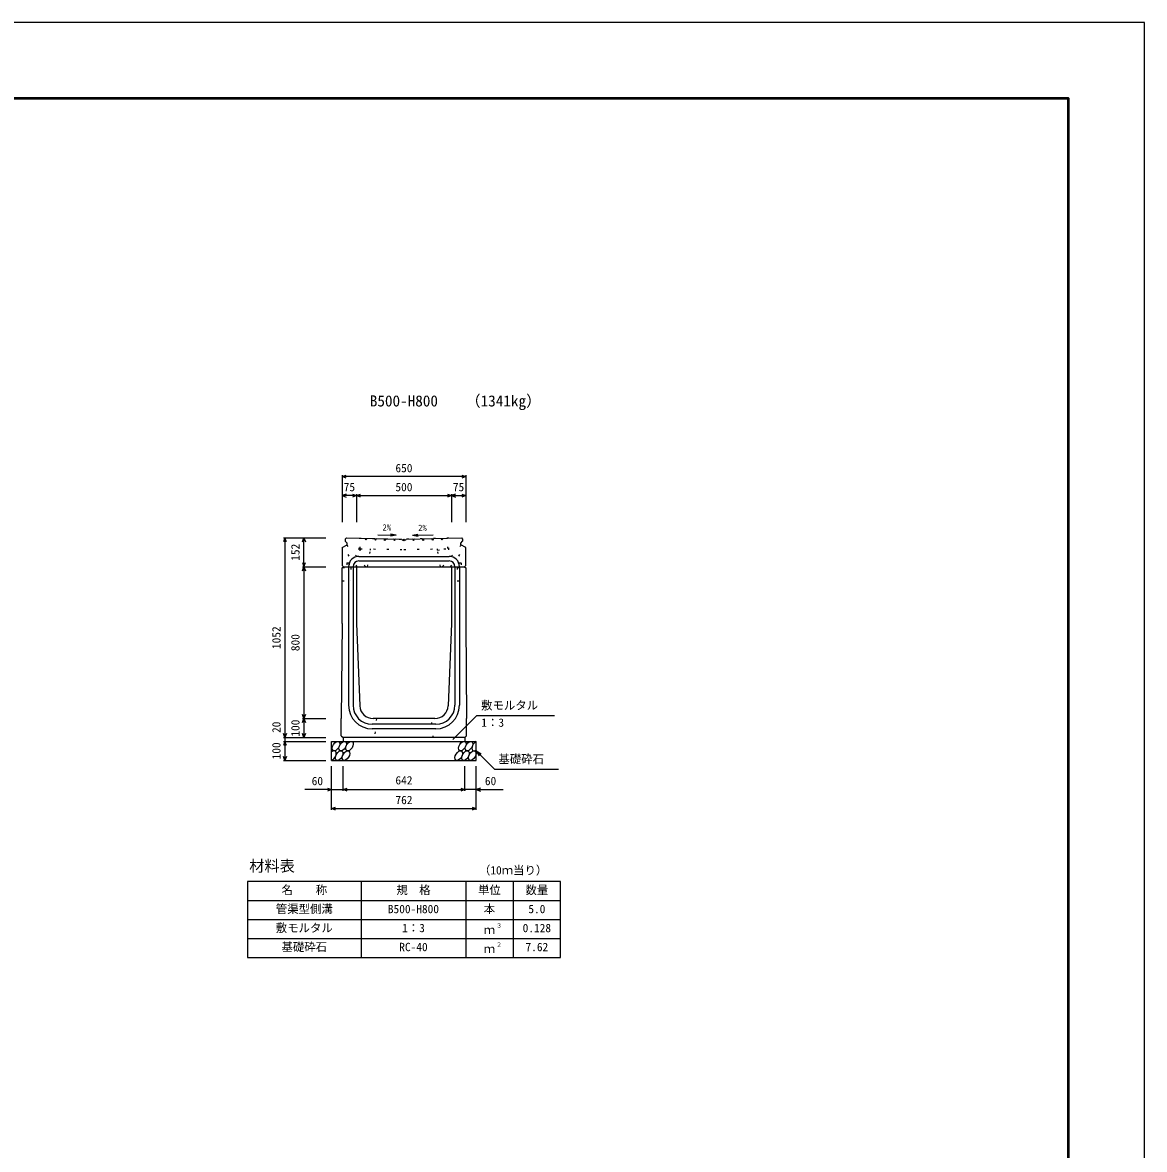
# Model space of a CAD drawing. Units: millimetres, scale not verified. Extents: x -12600 to 12600, y -5940 to 5940.
# Drawn here: x 6691 to 12600, y 5 to 5940 of the extents above; entities that cross this region are included whole.
import ezdxf
from ezdxf.enums import TextEntityAlignment as Align

# ---------------------------------------------------------------- set-up
doc = ezdxf.new("R2010")
doc.units = ezdxf.units.MM
doc.header["$LTSCALE"] = 40
doc.linetypes.add('DOTTED', pattern=[1.75, 0.25, -1.5])
for name, color, linetype, lineweight in [('0-0_DIM', 7, 'Continuous', 25), ('0-1_Defpoints', 5, 'Continuous', 25), ('0-2_HATCH', 6, 'Continuous', 25), ('0-3_HYO', 3, 'Continuous', 25), ('0-4_HYO2', 4, 'Continuous', 25), ('0-5_OUTLINE', 3, 'Continuous', 25), ('0-6_OUTLINE2', 4, 'DOTTED', 25), ('0-7_TXT', 7, 'Continuous', 25), ('0-8_WAKU', 3, 'Continuous', 25)]:
    doc.layers.add(name, color=color, linetype=linetype, lineweight=lineweight)
doc.styles.add('ＭＳ ゴシック', font='')
doc.styles.get('ＭＳ ゴシック').set_extended_font_data('MS Gothic')

msp = doc.modelspace()

# ---------------------------------------------------------------- linework, layer by layer
at = {"layer": '0-0_DIM'}
for p, q in [((8375, 3555.96), (8375, 3308.46)), ((9025, 3548.46), (8375, 3548.46)), ((9025, 3555.96), (9025, 3308.46)), ((8450, 3448.46), (8375, 3448.46)), ((8450, 3455.96), (8450, 3308.46)), ((8450, 3448.46), (8950, 3448.46)), ((8950, 3455.96), (8950, 3308.46)), ((8950, 3448.46), (9025, 3448.46)), ((8065.5, 3226.46), (8288, 3226.46)), ((8073, 3226.46), (8073, 2174.46)), ((8173, 3074.46), (8173, 3226.46)), ((8165.5, 3074.46), (8288, 3074.46)), ((8173, 3074.46), (8173, 2274.46)), ((8165.5, 2274.46), (8288, 2274.46)), ((8173, 2274.46), (8173, 2174.46)), ((8958.11, 2163.65), (9084.34, 2289.89)), ((9084.34, 2289.89), (9492.24, 2289.89)), ((8065.5, 2174.46), (8288, 2174.46)), ((8065.5, 2154.46), (8288, 2154.46)), ((8073, 2174.46), (8073, 2154.46)), ((8073, 2154.46), (8073, 2054.46)), ((9081, 2104.46), (9176.76, 2008.71)), ((9081, 2104.46), (9106.98, 2089.46)), ((9081, 2104.46), (9096, 2078.48)), ((8065.5, 2054.46), (8288, 2054.46)), ((8319, 1793.1), (8319, 2024.46)), ((8379, 1893.1), (8379, 2024.46)), ((9021, 1893.1), (9021, 2024.46)), ((9081, 1793.1), (9081, 2024.46)), ((9176.76, 2008.71), (9514.31, 2008.71)), ((8319, 1900.6), (8177.21, 1900.6)), ((8319, 1900.6), (8379, 1900.6)), ((8384, 1900.6), (9026, 1900.6)), ((9081, 1900.6), (9021, 1900.6)), ((9081, 1900.6), (9222.79, 1900.6)), ((8319, 1800.6), (9081, 1800.6))]:
    msp.add_line(p, q, dxfattribs=at)
for points in [[(8396.14, 3540.77), (8375, 3548.46), (8396.14, 3556.16)], [(9003.86, 3556.16), (9025, 3548.46), (9003.86, 3540.77)], [(8396.14, 3456.16), (8375, 3448.46), (8396.14, 3440.77)], [(8428.86, 3456.16), (8450, 3448.46), (8428.86, 3440.77)], [(8471.14, 3440.77), (8450, 3448.46), (8471.14, 3456.16)], [(8928.86, 3456.16), (8950, 3448.46), (8928.86, 3440.77)], [(8971.14, 3456.16), (8950, 3448.46), (8971.14, 3440.77)], [(9003.86, 3456.16), (9025, 3448.46), (9003.86, 3440.77)], [(8080.7, 3205.32), (8073, 3226.46), (8065.3, 3205.32)], [(8165.3, 3205.32), (8173, 3226.46), (8180.7, 3205.32)], [(8165.3, 3095.61), (8173, 3074.46), (8180.7, 3095.61)], [(8165.3, 3053.32), (8173, 3074.46), (8180.7, 3053.32)], [(8180.7, 2295.61), (8173, 2274.46), (8165.3, 2295.61)], [(8165.3, 2253.32), (8173, 2274.46), (8180.7, 2253.32)], [(8080.7, 2195.61), (8073, 2174.46), (8065.3, 2195.61)], [(8080.7, 2133.32), (8073, 2154.46), (8065.3, 2133.32)], [(8180.7, 2195.61), (8173, 2174.46), (8165.3, 2195.61)], [(8080.7, 2075.61), (8073, 2054.46), (8065.3, 2075.61)], [(8297.86, 1908.29), (8319, 1900.6), (8297.86, 1892.9)], [(8400.14, 1892.9), (8379, 1900.6), (8400.14, 1908.29)], [(8999.86, 1908.29), (9021, 1900.6), (8999.86, 1892.9)], [(9102.14, 1908.29), (9081, 1900.6), (9102.14, 1892.9)], [(8340.14, 1792.9), (8319, 1800.6), (8340.14, 1808.29)], [(9059.86, 1808.29), (9081, 1800.6), (9059.86, 1792.9)]]:
    msp.add_lwpolyline(points, dxfattribs=at)
at = {"layer": '0-1_Defpoints'}
msp.add_lwpolyline([(-4200, -5940), (12600, -5940), (12600, 5940), (-4200, 5940)], close=True, dxfattribs=at)
at = {"layer": '0-2_HATCH', "linetype": 'DOTTED'}
for p, q in [((8463.41, 3163.18), (8464.63, 3224.17)), ((8464.63, 3224.17), (8700.03, 3219.46)), ((8469.53, 3169.06), (8470.63, 3224.05)), ((8935.37, 3224.41), (8700.03, 3219.46)), ((8936.65, 3163.43), (8935.37, 3224.41)), ((8876.67, 3162.16), (8876.54, 3168.16)), ((8876.67, 3162.16), (8936.65, 3163.43))]:
    msp.add_line(p, q, dxfattribs=at)
for points in [[(8469.53, 3169.06), (8700.06, 3164.45), (8930.53, 3169.3), (8929.37, 3224.29)], [(8900.15, 3215.19), (8895.83, 3219.34), (8899.98, 3223.67)], [(8899.98, 3223.67), (8904.31, 3219.51), (8900.15, 3215.19)], [(8463.41, 3163.18), (8523.4, 3161.98), (8523.52, 3167.98)]]:
    msp.add_lwpolyline(points, dxfattribs=at)
for points in [[(8500.07, 3223.46), (8504.23, 3219.14), (8499.9, 3214.98), (8495.74, 3219.3)], [(8550.06, 3222.46), (8554.22, 3218.14), (8549.89, 3213.98), (8545.73, 3218.3)], [(8600.05, 3221.46), (8604.21, 3217.14), (8599.88, 3212.98), (8595.72, 3217.31)], [(8650.04, 3220.46), (8654.2, 3216.14), (8649.87, 3211.98), (8645.71, 3216.31)], [(8700.03, 3219.46), (8704.27, 3215.22), (8700.03, 3210.98), (8695.79, 3215.22)], [(8750.02, 3220.51), (8754.34, 3216.36), (8750.19, 3212.03), (8745.86, 3216.19)], [(8800.18, 3213.08), (8795.85, 3217.24), (8800.01, 3221.57), (8804.33, 3217.41)], [(8850, 3222.62), (8854.33, 3218.46), (8850.17, 3214.13), (8845.84, 3218.29)]]:
    msp.add_lwpolyline(points, close=True, dxfattribs=at)
at = {"layer": '0-2_HATCH'}
for centre in [(8341.89, 2129.46), (8377.37, 2129.46), (8412.84, 2129.46), (9007.05, 2129.46), (9042.52, 2129.46), (8358.77, 2079.46), (8394.25, 2079.46), (8988.45, 2079.46), (9023.93, 2079.46), (9059.41, 2079.46)]:
    msp.add_ellipse(centre, major_axis=(14.54, 23.54), ratio=0.5792, dxfattribs=at)
for centre, start_param, end_param in [((9078, 2129.46), 0.6666252, 4.1103269), ((8323.3, 2079.46), 3.7419964, 7.318141)]:
    msp.add_ellipse(centre, major_axis=(14.54, 23.54), ratio=0.5792, start_param=start_param, end_param=end_param, dxfattribs=at)
at = {"layer": '0-3_HYO'}
for p, q in [((8475, 1416.36), (8475, 1016.36)), ((9025, 1416.36), (9025, 1016.36)), ((9275, 1416.36), (9275, 1016.36)), ((7875, 1316.36), (9525, 1316.36))]:
    msp.add_line(p, q, dxfattribs=at)
msp.add_lwpolyline([(7875, 1016.36), (9525, 1016.36), (9525, 1416.36), (7875, 1416.36)], close=True, dxfattribs=at)
at = {"layer": '0-4_HYO2'}
for p, q in [((7875, 1216.36), (9525, 1216.36)), ((7875, 1116.36), (9525, 1116.36))]:
    msp.add_line(p, q, dxfattribs=at)
at = {"layer": '0-5_OUTLINE'}
for p, q in [((8396.68, 3225.53), (8391, 3219.96)), ((8391, 3219.96), (8391, 3208.96)), ((8400, 3198.96), (8391, 3208.96)), ((8396.68, 3225.53), (8688, 3219.7)), ((8688, 3219.7), (8691, 3216.46)), ((8691, 3216.46), (8709, 3216.46)), ((8709, 3216.46), (8712, 3219.72)), ((9000, 3198.96), (9009, 3208.96)), ((9009, 3219.96), (9009, 3208.96)), ((8375, 3175.96), (8400, 3188.96)), ((8375, 3175.96), (8375, 3080.46)), ((8400, 3188.96), (8400, 3198.96)), ((9000, 3188.96), (9000, 3198.96)), ((9025, 3175.96), (9000, 3188.96)), ((9025, 3080.46), (9025, 3175.96)), ((8375, 3080.46), (8381, 3074.46)), ((8381, 3074.46), (9019, 3074.46)), ((8450, 3074.46), (8450, 2774.46)), ((8950, 3074.46), (8950, 2774.46)), ((9019, 3074.46), (9025, 3080.46)), ((8375, 2774.46), (8370, 2274.46)), ((8450, 2774.46), (8467.31, 2341.67)), ((8950, 2774.46), (8932.69, 2341.67)), ((9025, 2774.46), (9030, 2274.46)), ((8370, 2183.46), (8370, 2274.46)), ((8862.74, 2274.46), (8537.26, 2274.46)), ((9030, 2183.46), (9030, 2274.46)), ((8319, 2154.46), (9081, 2154.46)), ((8319, 2054.46), (8319, 2154.46)), ((8370, 2183.46), (8379, 2174.46)), ((9021, 2174.46), (8379, 2174.46)), ((8379, 2174.46), (8379, 2154.46)), ((9021, 2174.46), (9030, 2183.46)), ((9021, 2174.46), (9021, 2154.46)), ((9081, 2054.46), (9081, 2154.46)), ((8319, 2054.46), (9081, 2054.46))]:
    msp.add_line(p, q, dxfattribs=at)
for points in [[(8712, 3219.72), (9003, 3225.84), (9009, 3219.96)], [(8375, 2774.46), (8375, 3068.46), (8381, 3074.46)], [(9019, 3074.46), (9025, 3068.46), (9025, 2774.46)]]:
    msp.add_lwpolyline(points, dxfattribs=at)
for centre, start, end in [((8537.26, 2344.46), 182.29061, 270), ((8862.74, 2344.46), 270, 357.70939)]:
    msp.add_arc(centre, 70, start, end, dxfattribs=at)
at = {"layer": '0-6_OUTLINE2'}
for p, q in [((8454.23, 3074.46), (8376.63, 3176.81)), ((8398.51, 3188.19), (8496.88, 3074.46)), ((8508.5, 3074.46), (8523.36, 3162.17)), ((8891.5, 3074.46), (8876.64, 3162.17)), ((9001.49, 3188.19), (8903.12, 3074.46)), ((8945.77, 3074.46), (9023.37, 3176.81)), ((8399, 3094.96), (8411, 3094.96)), ((8399, 3094.96), (8399, 3069.96)), ((8411, 3094.96), (8411, 3069.96)), ((8989, 3094.96), (9001, 3094.96)), ((8989, 3094.96), (8989, 3069.96)), ((9001, 3094.96), (9001, 3069.96)), ((8979.45, 3069.96), (8979.45, 2999.46)), ((8979.45, 3069.96), (9023.5, 3069.96)), ((8375, 2999.46), (8420, 2999.46)), ((8979.45, 2999.46), (9024.45, 2999.46)), ((8555, 2274.46), (8545, 2174.46)), ((8855, 2174.46), (8845, 2274.46))]:
    msp.add_line(p, q, dxfattribs=at)
at = {"layer": '0-6_OUTLINE2', "linetype": 'Continuous'}
for p, q in [((8462, 3128.46), (8938, 3128.46)), ((8462, 3104.46), (8938, 3104.46)), ((8408, 3074.46), (8408, 2344.46)), ((8432, 3074.46), (8432, 2344.46)), ((8968, 3074.46), (8968, 2344.46)), ((8992, 3074.46), (8992, 2344.46)), ((8868, 2244.46), (8532, 2244.46)), ((8868, 2220.46), (8532, 2220.46))]:
    msp.add_line(p, q, dxfattribs=at)
at = {"layer": '0-6_OUTLINE2'}
msp.add_lwpolyline([(8376.5, 3069.96), (8420, 3069.96), (8420, 2999.46)], dxfattribs=at)
at = {"layer": '0-6_OUTLINE2', "linetype": 'Continuous'}
for centre, radius, start, end in [((8462, 3074.46), 54, 90, 180), ((8462, 3074.46), 30, 90, 180), ((8938, 3074.46), 54, 0, 90), ((8938, 3074.46), 30, 0, 90), ((8532, 2344.46), 124, 180, 270), ((8532, 2344.46), 100, 180, 270), ((8868, 2344.46), 100, 270, 0), ((8868, 2344.46), 124, 270, 0)]:
    msp.add_arc(centre, radius, start, end, dxfattribs=at)
at = {"layer": '0-7_TXT'}
for p, q in [((8562.74, 3242.21), (8658.6, 3240.3)), ((8658.6, 3240.3), (8628.96, 3235.68)), ((8658.6, 3240.3), (8629.17, 3246.09)), ((8744.27, 3240.4), (8773.7, 3246.23)), ((8744.27, 3240.4), (8854.49, 3242.72)), ((8744.27, 3240.4), (8773.92, 3235.81))]:
    msp.add_line(p, q, dxfattribs=at)
at = {"layer": '0-8_WAKU', "lineweight": 50}
msp.add_lwpolyline([(-3800, -5540), (12200, -5540), (12200, 5540), (-3800, 5540)], close=True, dxfattribs=at)

# ---------------------------------------------------------------- texts
at = {"layer": '0-0_DIM', "style": 'ＭＳ ゴシック'}
for s, p in [('650', (8655, 3558.46)), ('75', (8382.5, 3458.46)), ('500', (8655, 3458.46)), ('75', (8957.5, 3458.46)), ('敷モルタル', (9106.38, 2308.62)), ('1：3', (9107.38, 2217.93)), ('基礎砕石', (9197.32, 2025.88)), ('60', (8214, 1910.6)), ('642', (8655, 1914.46)), ('60', (9126, 1910.6)), ('762', (8655, 1810.6))]:
    msp.add_text(s, height=43.99, dxfattribs=at).set_placement(p, align=Align.BOTTOM_LEFT)
for s, p in [('152', (8163, 3105.46)), ('1052', (8063, 2640.46)), ('800', (8163, 2629.46)), ('20', (8063, 2198.78)), ('100', (8163, 2179.46)), ('100', (8063, 2059.46))]:
    msp.add_text(s, height=43.99, rotation=90, dxfattribs=at).set_placement(p, align=Align.BOTTOM_LEFT)
at = {"layer": '0-7_TXT', "style": 'ＭＳ ゴシック'}
for s, height, p in [('B500-H800', 58.65, (8520, 3900.44)), ('（1341kg）', 58.65, (9023.7, 3900.44)), ('2%', 32.99, (8587.19, 3254.9)), ('2%', 32.99, (8775.03, 3252.86)), ('材料表', 58.65, (7885, 1451.36)), ('（10ｍ当り）', 43.99, (9095, 1440.36)), ('名\u3000\u3000称', 43.99, (8055, 1336.36)), ('規\u3000格', 43.99, (8660, 1336.36)), ('単位', 43.99, (9090, 1336.36)), ('数量', 43.99, (9340, 1336.36)), ('管渠型側溝', 43.99, (8025, 1236.36)), ('B500-H800', 43.99, (8615, 1236.36)), ('本', 43.99, (9120, 1236.36)), ('5.0', 43.99, (9355, 1236.36)), ('敷モルタル', 43.99, (8025, 1136.36)), ('1：3', 43.99, (8690, 1136.36)), ('３', 21.99, (9185.54, 1166.73)), ('0.128', 43.99, (9325, 1136.36)), ('ｍ', 43.99, (9120, 1126.36)), ('基礎砕石', 43.99, (8055, 1036.36)), ('RC-40', 43.99, (8675, 1036.36)), ('ｍ', 43.99, (9120, 1026.36)), ('２', 21.99, (9185.54, 1066.73)), ('7.62', 43.99, (9340, 1036.36))]:
    msp.add_text(s, height=height, dxfattribs=at).set_placement(p, align=Align.BOTTOM_LEFT)

doc.saveas('drawing.dxf')
